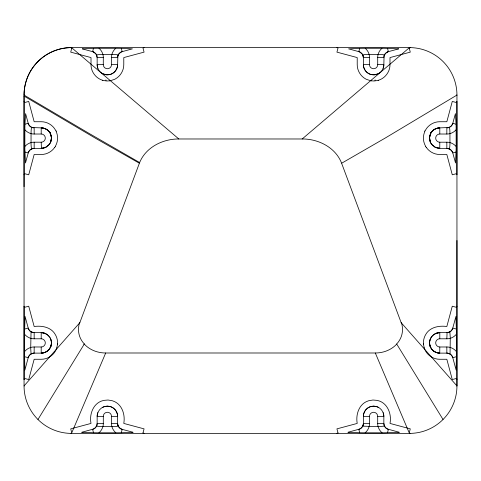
<?xml version="1.0" encoding="UTF-8"?>
<svg xmlns="http://www.w3.org/2000/svg" width="481" height="481" viewBox="0 0 481 481"><rect width="100%" height="100%" fill="white"/><g stroke="black" fill="none" stroke-linecap="round" stroke-linejoin="round"><path stroke-width="0.72" d="M24.05 186.664L24.05 96.104L24.435 96.104M28.698 151.731A25.709 3.169 -89.7 0 0 28.289 152.718L25.469 162.993L24.874 149.591A22.024 2.67 -89.9 0 1 24.856 146.489L24.862 129.75A17.304 2.195 -89.9 0 1 24.886 127.627L24.928 125.282A42.154 5.249 -89.9 0 0 24.94 124.188M102.525 80.255C95.827 78.271 90.903 71.609 91.011 64.616L91.011 57.576L70.719 52.134L71.807 48.076L71.561 47.601A47.511 47.505 -45.7 0 0 24.05 95.076L24.05 385.9A47.493 47.493 0 0 0 71.555 433.399L409.445 433.399A47.505 47.505 0 0 0 456.95 385.894L456.95 240.5M24.567 334.181L24.537 351.635A23.395 1.714 -89.9 0 0 24.525 354.202M456.457 354.172L456.126 370.033L452.771 357.684C452.122 355.044 449.543 353.09 446.837 353.126L439.754 353.126L439.796 346.987A4.113 4.113 0 0 1 435.69 342.887A4.113 4.113 0 0 1 439.796 338.774L439.796 332.648L447.3 332.63L449.843 331.932L450.276 337.68L450.066 353.246L449.909 353.908L447.065 353.132M51.148 345.316C52.904 339.129 47.565 332.455 41.204 332.648L34.163 332.648C31.457 332.69 28.884 330.742 28.229 328.096L25.06 316.42L24.591 331.307A25.144 2.056 -89.9 0 0 24.543 334.175A12.578 12.578 0 0 0 30.724 338.317A11.406 11.406 0 0 0 34.163 338.798L41.204 338.792A4.113 4.113 0 0 1 45.31 342.887A4.113 4.113 0 0 1 41.204 346.999L41.204 353.126L34.163 353.126C31.457 353.09 28.878 355.044 28.229 357.684L24.874 370.045L24.543 354.172M57.582 343.151C57.624 340.055 56.788 336.953 55.159 334.319C51.034 327.074 41.781 325.427 34.163 326.509L28.722 306.211L24.615 307.311M456.06 124.188A42.172 5.243 89.9 0 0 456.084 125.27L456.12 127.627A17.31 2.189 89.9 0 1 456.138 129.75L456.156 146.495A22.036 2.67 89.9 0 1 456.108 149.567L455.531 162.999L452.711 152.693A25.764 3.175 89.7 0 0 452.302 151.731M50.788 141.715L51.425 137.602L50.481 133.79M430.212 141.715L429.575 137.59L430.519 133.79M429.852 345.31C428.096 339.129 433.441 332.455 439.796 332.648A10.239 10.239 0 0 0 435.095 333.796M51.437 343.181L50.992 345.881M429.563 342.887L429.707 341.185M51.431 138.528L50.745 141.823M429.575 137.59L430.188 134.584M57.534 344.143L56.752 348.046M24.375 378.403L24.08 379.563L24.08 306.211L24.465 307.353M122.078 51.671L132.419 48.846L121.302 48.347A41.552 4.365 0 0 1 120.22 48.328L117.869 48.292A17.52 1.84 0 0 0 115.747 48.28L99.044 48.28A22.03 2.315 0 0 0 95.923 48.31L93.482 48.347L92.605 51.629A6.145 6.145 0 0 1 97.156 57.576L97.156 64.616C97.126 68.098 99.032 71.507 102.002 73.316A98.172 10.311 0 0 0 102.657 73.695L106.818 74.838L110.636 74.327A37.789 3.968 0 0 0 111.159 74.134L111.225 74.11A63.486 6.668 0 0 0 111.694 73.906C115.254 72.306 117.677 68.518 117.635 64.616L117.857 55.934L119.066 53.631L121.098 52.044A30.429 3.199 0 0 1 122.054 51.671M121.278 432.744L122.186 429.359A6.145 6.145 0 0 1 117.635 423.424L117.635 416.36L111.49 416.384L111.49 423.424A11.37 11.37 0 0 0 111.905 426.629A12.56 12.56 0 0 0 115.849 432.786A19.18 1.774 0 0 0 118.242 432.786L120.226 432.756A43.476 4.022 0 0 1 121.278 432.744L132.96 432.305M143.019 432.798L144.072 428.866L123.779 423.424C125.427 414.652 121.994 403.848 112.819 400.926A66.198 6.127 0 0 0 112.235 400.733L108.057 400.018L103.944 400.372A30.904 2.862 0 0 0 103.235 400.541C93.38 402.831 89.117 414.207 91.011 423.424L70.719 428.866L71.771 432.798L105.688 352.994L375.312 352.994C383.177 353.006 391.209 350.042 396.609 344.21M398.611 48.834L385.077 48.31A22.03 2.315 0 0 0 381.962 48.274L365.253 48.28A17.52 1.84 0 0 0 363.131 48.292L360.78 48.328A41.552 4.365 0 0 1 359.698 48.347L358.814 51.629A6.145 6.145 0 0 1 363.365 57.576L363.365 64.616C363.323 68.518 365.746 72.306 369.306 73.906A63.486 6.668 0 0 0 369.775 74.11L369.835 74.134A37.789 3.968 0 0 0 370.358 74.327L374.182 74.838L378.343 73.695A98.172 10.311 0 0 0 378.998 73.316C381.968 71.507 383.874 68.098 383.844 64.616L384.066 55.934L385.281 53.631L387.307 52.044M452.302 124.489A23.437 2.976 89.8 0 0 452.777 123.334L455.429 113.612L456.054 124.2L452.783 123.322M387.494 432.744L388.395 429.359A6.145 6.145 0 0 1 383.844 423.424L383.844 416.36L377.699 416.384A4.113 4.113 0 0 0 373.605 412.271A4.113 4.113 0 0 0 369.492 416.384M429.864 340.446L431.084 337.518M50.98 345.923L51.052 345.671A12.241 0.77 -84.2 0 0 51.148 345.286M118.182 425.962L116.973 426.406L112.53 426.629L101.034 426.605L96.657 426.178L97.144 423.773L97.156 416.384C97.102 412.301 99.771 408.363 103.577 406.884A47.715 4.413 0 0 1 104.082 406.692L107.395 406.144L110.51 406.631A45.863 4.245 0 0 1 111.213 406.884C115.001 408.357 117.665 412.265 117.635 416.342A10.239 10.239 0 0 0 102.694 407.293M377.699 416.384L377.699 423.424L383.844 423.424L384.391 426.154L378.114 426.629L362.866 426.178L363.359 423.773L363.365 416.384C363.311 412.301 365.981 408.363 369.787 406.884A45.863 4.245 0 0 1 370.49 406.631L373.605 406.144L376.912 406.692A47.715 4.413 0 0 1 377.423 406.884C381.217 408.357 383.88 412.265 383.844 416.342A10.239 10.239 0 0 0 383.123 412.62M96.849 425.342L96.645 425.877M363.059 425.342L362.854 425.877M384.139 55.7L384.355 55.123M456.535 307.353L456.92 306.211M117.947 55.628L118.146 55.123M50.86 346.284L50.902 346.164A17.857 1.016 -81.9 0 0 50.998 345.851M79.66 323.142L139.382 163.239L95.984 138.546L24.104 96.104M139.43 163.113L139.646 162.56L88.823 133.267L24.104 95.106M424.633 131.92C422.727 136.508 423.088 141.943 425.577 146.236M50.703 346.699L50.643 346.849A89.063 5.55 -84 0 1 50.397 347.366C48.797 350.793 45.13 353.102 41.348 353.126C45.022 353.102 48.575 350.926 50.258 347.661A98.485 5.58 -81.8 0 0 50.517 347.138M56.373 349.074C53.986 355.134 47.715 359.355 41.204 359.271L34.163 359.271L28.722 379.563L24.483 378.427M430.309 134.265L430.555 133.712M139.688 162.446C145.917 147.252 162.782 138.889 178.643 138.979L302.23 138.979C318.356 138.829 335.576 147.481 341.564 163.113M50.559 142.262L50.589 142.196A49.417 6.199 -87.8 0 1 50.162 143.104L48.449 145.34L46.374 146.945L43.915 147.986L41.438 148.346L45.899 147.21L49.381 144.27A106.253 13.324 -86.9 0 0 49.699 143.837L50.18 143.025A46.248 5.85 -87.2 0 0 50.559 142.304A25.168 3.211 -87.3 0 0 50.745 141.949M24.08 174.789L24.591 173.677L28.722 174.789L34.163 154.491L41.204 154.491C46.495 154.533 51.707 151.798 54.684 147.42M96.585 426.01L95.322 427.801L93.561 429.016L81.848 432.245M362.818 425.962L361.532 427.801L359.77 429.016L348.076 432.239M28.698 151.683L30.351 149.675L32.636 148.545L41.432 148.346L41.204 142.208A4.113 4.113 0 0 0 45.31 138.113A4.113 4.113 0 0 0 41.204 134.001L41.204 127.874L32.179 127.543L33.339 127.82M452.308 124.531L450.998 126.25L449.164 127.417M55.423 146.236C57.912 141.943 58.273 136.508 56.367 131.92M430.886 133.069L430.94 132.978A112.975 14.839 87.3 0 1 431.235 132.503C433.068 129.648 436.405 127.85 439.796 127.874L448.965 127.495L447.546 127.832M84.271 344.083L37.987 419.462M84.301 344.107L83.977 344.564M431.265 337.235L431.631 336.718M431.818 336.472L433.579 334.752L435.93 333.411M79.455 323.07L79.828 322.679L24.062 385.894L24.435 385.894M302.188 138.979L409.439 47.631L410.281 47.637L409.193 48.076L410.281 52.134L389.989 57.576L389.989 64.616C390.097 71.609 385.179 78.271 378.475 80.255M456.896 95.106L385.016 138.179L341.618 163.245L401.34 323.142M398.605 48.9L388.185 51.701A31.962 3.355 0 0 0 387.319 52.044M82.389 48.834L93.482 48.347M399.158 432.311L385.107 432.774A22.98 2.128 0 0 1 382.046 432.804L365.163 432.798A19.18 1.774 0 0 1 362.758 432.786L360.774 432.756A43.476 4.022 0 0 0 359.722 432.744L348.052 432.311M144.072 47.631L142.983 48.076L144.072 52.134L123.779 57.576L123.779 64.616C123.833 70.479 120.442 76.202 115.278 78.974A151.509 15.915 0 0 1 114.55 79.353L110.408 80.718M336.928 433.369L338.029 432.972M71.525 433.08C71.278 433.88 70.491 432.816 71.561 433.399M32.131 148.695L33.225 148.425M436.369 333.243L439.796 332.648M377.982 80.399L377.862 80.435A80.754 8.995 6 0 0 378.367 80.243M28.217 123.322L24.952 124.194L25.577 113.618L28.229 123.316A23.389 2.976 -89.8 0 0 28.698 124.489M456.09 152.014L452.771 152.904A6.145 6.145 0 0 0 446.837 148.352L439.766 148.352L439.796 142.208A4.113 4.113 0 0 1 435.69 138.113A4.113 4.113 0 0 1 439.796 134.001L439.796 127.874A10.239 10.239 0 0 0 430.705 142.815M24.615 329.064L28.229 328.096A6.145 6.145 0 0 0 34.163 332.648L34.163 338.792M456.439 356.698L452.771 357.684A6.145 6.145 0 0 0 446.837 353.126L446.837 346.987L439.796 346.987M456.517 378.427L452.278 379.563L446.837 359.271L439.796 359.271C433.291 359.355 427.014 355.134 424.633 349.08M377.344 80.561L373.99 80.994L370.935 80.778M110.065 80.778L107.01 80.994L103.655 80.561M33.345 148.407L33.808 148.358M447.186 332.642C449.771 332.527 452.146 330.609 452.771 328.096L455.94 316.42L456.409 331.307A25.15 2.05 89.9 0 1 456.457 334.175L456.463 351.635A23.395 1.714 89.9 0 1 456.475 354.202M33.935 353.132L31.067 353.872L30.706 348.106L31.043 332.293L31.223 331.902L33.814 332.642M447.071 332.648L446.837 338.792L439.796 338.792M359.698 48.347L348.581 48.846L358.922 51.671M439.712 127.874C436.375 127.874 433.104 129.648 431.277 132.437A113.294 14.737 87.9 0 0 430.976 132.918M41.222 353.126L41.204 353.126A10.239 10.239 0 0 0 50.295 338.185L49.94 337.548M409.445 47.631L70.719 47.637L71.537 47.968M111.508 64.616A4.113 4.113 0 0 1 107.395 68.729A4.113 4.113 0 0 1 103.283 64.616L103.301 57.576L97.156 57.576L96.212 54.299L93.693 52.044M101.792 73.184A10.239 10.239 0 0 0 117.635 64.616L111.49 64.616L111.49 57.576L117.635 57.576A6.145 6.145 0 0 1 122.186 51.641L121.302 48.347M379.208 73.184A10.239 10.239 0 0 1 363.365 64.616L369.51 64.616L369.51 57.576L363.365 57.576L362.421 54.299L359.902 52.044A30.429 3.199 0 0 0 358.946 51.671M369.492 64.616A4.113 4.113 0 0 0 373.605 68.729A4.113 4.113 0 0 0 377.717 64.616L377.699 57.576L383.844 57.576A6.145 6.145 0 0 1 388.395 51.641L387.518 48.347M103.301 64.616L97.156 64.616A10.239 10.239 0 0 0 97.877 68.38M377.699 64.616L383.844 64.616A10.239 10.239 0 0 1 383.123 68.38M24.435 95.106L24.05 95.106A47.511 47.511 0 0 1 71.561 47.601M456.565 95.106L456.95 95.106L456.95 385.894L456.565 385.894M24.874 129.744A12.554 12.554 0 0 0 31.049 133.634A11.352 11.352 0 0 0 34.163 134.019L41.204 134.019M439.796 134.019L446.837 134.019A11.352 11.352 0 0 0 449.951 133.622A12.554 12.554 0 0 0 456.132 129.744M24.856 146.501A12.554 12.554 0 0 1 31.037 142.592A11.358 11.358 0 0 1 34.163 142.202L41.204 142.208M439.796 142.208L446.837 142.208A11.358 11.358 0 0 1 449.963 142.598A12.554 12.554 0 0 1 456.15 146.501M24.543 351.641A12.578 12.578 0 0 1 30.706 347.468A11.412 11.412 0 0 1 34.163 346.981L41.204 346.987M111.508 416.384A4.113 4.113 0 0 0 107.395 412.271A4.113 4.113 0 0 0 103.283 416.384L97.156 416.384A10.239 10.239 0 0 1 97.877 412.62M103.301 416.384L103.301 423.424L97.156 423.424A6.145 6.145 0 0 1 92.605 429.359L93.506 432.744L95.893 432.774A22.98 2.128 0 0 0 98.954 432.804L115.837 432.798M111.49 423.424L117.635 423.424C117.592 426.13 119.553 428.709 122.186 429.359L132.954 432.251M378.306 407.293A10.239 10.239 0 0 0 363.365 416.384L369.51 416.384L369.51 423.424L363.365 423.424A6.145 6.145 0 0 1 358.814 429.359L359.722 432.744M50.072 133.003L50.024 132.912A113.065 14.725 -87.9 0 0 49.723 132.443C47.89 129.617 44.571 127.85 41.204 127.874A10.239 10.239 0 0 1 50.295 142.815M105.688 352.994C97.823 353.006 89.791 350.042 84.391 344.21M41.204 338.792L41.204 332.648L44.637 333.243M41.294 127.874C44.655 127.88 47.944 129.672 49.765 132.497A112.758 14.827 -87.3 0 1 50.06 132.984L50.114 133.069M93.506 432.744L81.842 432.311M452.302 151.683L450 149.224L446.837 148.352L446.837 142.208M447.192 148.358L447.661 148.407M447.775 148.425L448.827 148.683M370.592 80.718L366.45 79.353A151.509 15.915 0 0 1 365.722 78.974C360.558 76.202 357.167 70.479 357.221 64.616L357.221 57.576L336.928 52.134L338.017 48.076L336.928 47.631M139.622 162.488L139.117 162.265M24.916 152.014L28.229 152.904A6.145 6.145 0 0 1 34.163 148.352L34.163 142.208M456.385 307.311L452.278 306.211L446.837 326.509C439.153 325.397 429.816 327.128 425.739 334.481C424.176 337.079 423.376 340.121 423.418 343.151M456.385 329.064L452.771 328.096A6.145 6.145 0 0 1 446.837 332.648M24.561 356.698L28.229 357.684A6.145 6.145 0 0 1 34.163 353.126L34.163 346.987M103.018 80.399L103.144 80.435A80.79 9.001 -6 0 1 102.633 80.243M399.164 432.251L387.439 429.016L385.678 427.801L384.415 426.01M409.475 433.08C411.129 433.754 408.844 432.876 409.439 433.399M142.971 432.972L144.072 433.369M44.853 333.327L47.421 334.758L49.188 336.484M31.842 127.417C31.71 127.477 29.046 125.884 28.692 124.531M82.395 48.9L92.815 51.701A31.962 3.355 0 0 1 93.681 52.044M435.101 147.21L439.754 148.352L435.251 147.288L431.619 144.27A106.451 13.336 86.9 0 1 431.301 143.837L430.82 143.025A46.338 5.856 87.2 0 1 430.441 142.304L430.411 142.196A49.519 6.205 87.8 0 0 430.838 143.104L432.653 145.448L435.101 147.21A10.239 10.239 0 0 0 439.796 148.352M71.561 47.631L178.812 138.979M401.545 323.07L401.172 322.679L456.938 385.894M426.316 147.42C429.292 151.798 434.505 154.533 439.796 154.491L446.837 154.491L452.278 174.789L456.415 173.677L456.92 174.789L456.92 101.437L456.367 102.531L452.278 101.437L446.837 121.729L439.796 121.729C433.988 121.675 428.312 125 425.517 130.092A133.712 17.929 86.5 0 0 425.03 131.036M443.013 419.462L396.729 344.083M24.08 101.437L24.633 102.531L28.722 101.437L34.163 121.729L41.204 121.729C47.012 121.675 52.688 125 55.483 130.092A133.484 17.911 -86.5 0 1 55.97 131.036M50.409 338.414L51.136 340.446M50.451 133.712L50.691 134.265M362.854 55.123L363.035 55.586M375.312 352.994L409.217 432.846L410.281 428.866L389.989 423.424C391.883 414.207 387.62 402.831 377.771 400.541A30.904 2.862 0 0 0 377.056 400.372L372.943 400.018L368.765 400.733A66.198 6.127 0 0 0 368.181 400.926C359.006 403.848 355.573 414.652 357.221 423.424L336.928 428.866L337.981 432.798M384.355 425.877L384.151 425.342M96.645 55.123L96.861 55.7M118.146 425.877L117.923 425.294M430.297 346.699L430.357 346.849A89.057 5.55 84 0 0 430.603 347.366C432.209 350.811 435.906 353.126 439.706 353.126C436.285 353.174 432.359 350.98 430.742 347.661A98.401 5.574 81.8 0 1 430.483 347.138M430.254 141.823L429.563 138.113M429.563 343.181L430.008 345.881A17.839 1.016 81.9 0 0 430.092 346.134L430.14 346.284M50.812 134.584L51.425 137.59M423.466 344.155L424.218 347.943M430.02 345.917L429.936 345.641A12.241 0.77 84.2 0 1 429.852 345.286M456.625 378.403L456.92 379.563M51.293 341.185L51.437 342.887M446.837 134.019L446.837 127.874A6.145 6.145 0 0 0 452.771 123.316M409.439 47.986L409.439 47.601A47.511 47.511 0 0 1 456.95 95.106M34.163 134.019L34.163 127.874A6.145 6.145 0 0 1 28.229 123.316M41.204 332.648A10.239 10.239 0 0 1 45.905 333.796M50.986 345.821A37.795 2.357 -84.1 0 1 50.709 346.615M45.905 147.204A10.239 10.239 0 0 1 41.204 148.352M31.788 148.924A5.952 0.734 -89.9 0 1 31.055 142.61L31.049 133.628A6.067 0.764 -89.9 0 1 31.842 127.285M103.301 57.576A11.358 11.358 0 0 0 102.904 54.455A12.554 12.554 0 0 0 99.032 48.292M111.49 57.576A11.358 11.358 0 0 1 111.881 54.455A12.554 12.554 0 0 1 115.759 48.292M96.543 55.105A5.97 0.625 0 0 1 102.898 54.473L111.881 54.455A5.97 0.625 0 0 1 118.248 55.105M377.699 57.576A11.358 11.358 0 0 1 378.096 54.455A12.554 12.554 0 0 1 381.968 48.292M369.51 57.576A11.358 11.358 0 0 0 369.119 54.455A12.554 12.554 0 0 0 365.241 48.292M384.457 55.105A5.97 0.625 0 0 0 378.102 54.473L369.119 54.455A5.97 0.625 0 0 0 362.752 55.105M449.212 148.924A5.952 0.734 89.9 0 0 449.945 142.61L449.951 133.628A6.067 0.764 89.9 0 0 449.158 127.285M430.531 133.393A74.375 9.71 87.7 0 1 430.91 132.744M430.363 142.202A25.974 3.283 87.9 0 1 430.212 141.841M377.699 423.424A11.37 11.37 0 0 0 378.114 426.629A12.56 12.56 0 0 0 382.058 432.786M369.51 423.424A11.37 11.37 0 0 1 369.095 426.629A12.56 12.56 0 0 1 365.151 432.786M103.301 423.424A11.37 11.37 0 0 1 102.886 426.629A12.56 12.56 0 0 1 98.942 432.786M84.355 343.999A20.948 20.948 0 0 1 79.455 323.142M110.029 80.73A7.967 0.487 -4.6 0 1 109.662 80.79M371.338 80.79A7.973 0.487 4.5 0 1 370.971 80.73M50.872 346.176A46.952 2.658 -81.8 0 1 50.529 347.041M430.285 346.609A37.783 2.357 84.1 0 1 430.008 345.821M456.457 351.641A12.578 12.578 0 0 0 450.294 347.468A11.412 11.412 0 0 0 446.837 346.981M456.421 334.175A12.578 12.578 0 0 1 450.276 338.317A11.406 11.406 0 0 1 446.837 338.798M439.796 353.126A10.239 10.239 0 0 1 430.705 338.185M430.489 133.465A75.078 9.903 87.1 0 1 430.868 132.804M430.411 142.31A25.204 3.217 87.3 0 1 430.254 141.949M50.09 132.744A74.23 9.704 -87.7 0 1 50.469 133.393M50.788 141.841A25.932 3.283 -87.9 0 1 50.637 142.202M50.132 132.804A74.94 9.891 -87.1 0 1 50.511 133.465M430.471 347.035A46.897 2.658 81.8 0 1 430.122 346.176M401.545 323.142A20.948 20.948 0 0 1 396.645 343.999M106.277 80.189A57.383 6.115 -5.3 0 1 105.598 80.093M375.408 80.093A57.353 6.115 5.3 0 1 374.735 80.189M424.609 348.972A34.241 1.659 79.1 0 1 424.2 347.841M423.514 344.372A21.507 1.166 79 0 1 423.46 343.338M424.597 131.578A90.801 12.253 86.3 0 1 424.927 130.88M426.322 147.499A120.382 15.001 86.1 0 1 425.577 146.344M56.77 347.949A35.522 1.726 -79 0 1 56.391 348.972M57.54 343.338A21.759 1.184 -79 0 1 57.486 344.366M56.073 130.88A90.65 12.247 -86.3 0 1 56.403 131.584M55.423 146.344A120.172 14.989 -86.1 0 1 54.678 147.499"/></g></svg>
